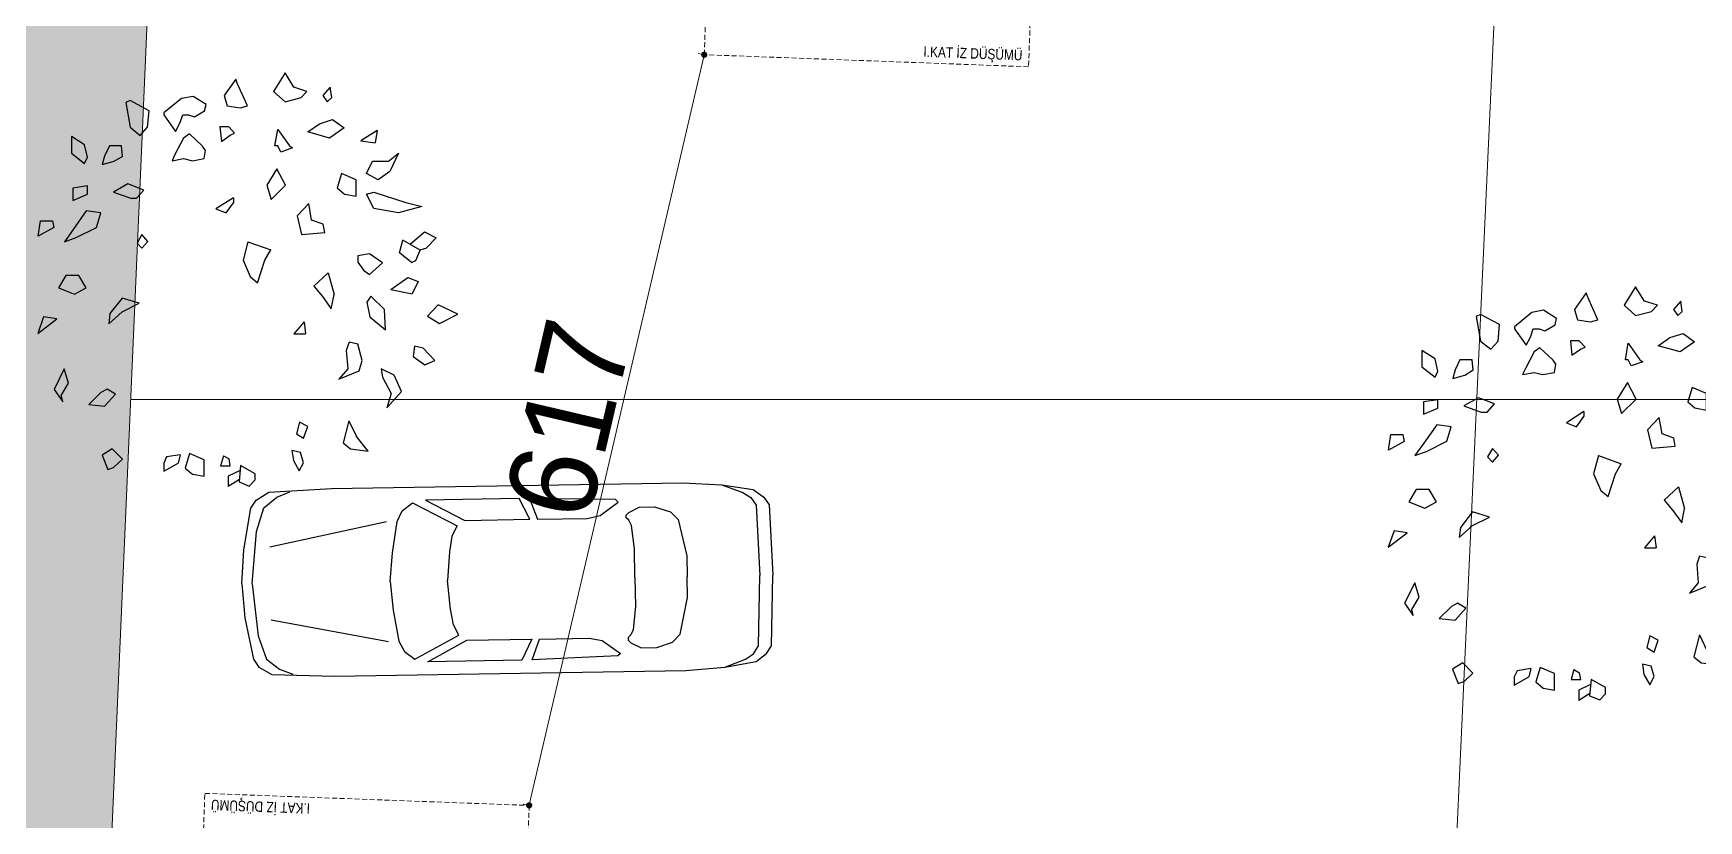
# Model space of a CAD drawing. Header units: centimetres. Extents: x 63871 to 181827, y -95930 to 42199.
# Drawn here: x 155125 to 156459, y 36512 to 37142 of the extents above; entities that cross this region are included whole.
import ezdxf

# ---------------------------------------------------------------- set-up
doc = ezdxf.new("R2010")
doc.units = ezdxf.units.CM
doc.linetypes.add('11-021_500-SatisOfisi_220512$0${ Diamond }', pattern=[12, 4, -2, 2, 2, -2])
for name, color, linetype, lineweight in [('ARA SINIRLAR', 225, 'Continuous', 15), ('ARM_Pen_No__252', 8, 'Continuous', 18), ('İz DÜŞÜMÜ', 7, '11-021_500-SatisOfisi_220512$0${ Diamond }', 18), ('OLUK', 222, 'Continuous', 15)]:
    doc.layers.add(name, color=color, linetype=linetype, lineweight=lineweight)
for name, color, linetype in [('CAY', 94, 'Continuous'), ('Dıış Ölçü', 140, 'Continuous'), ('furn', 7, 'Continuous')]:
    doc.layers.add(name, color=color, linetype=linetype)
doc.styles.add('MtXpl_Arial_Narrow_1', font='')
doc.styles.add('RomanS', font='')
doc.styles.get('MtXpl_Arial_Narrow_1').set_extended_font_data('Arial Narrow')
doc.styles.get('RomanS').set_extended_font_data('Stylus BT')
doc.dimstyles.new('BÖYÜK', dxfattribs={"dimtxt": 70, "dimasz": 5, "dimexe": 5, "dimexo": 5, "dimgap": 2, "dimtad": 3, "dimdec": 0, "dimzin": 0, "dimdsep": 46, "dimtxsty": 'RomanS', "dimblk": 'DOT', "dimcen": 5, "dimadec": 0, "dimazin": 0, "dimtfac": 1, "dimtdec": 0, "dimtix": 1, "dimtofl": 0, "dimtmove": 1, "dimatfit": 0, "dimldrblk": 'DOT', "dimfxl": 10, "dimfxlon": 1, "dimtolj": 1, "dimtzin": 0, "dimarcsym": 0})

# ---------------------------------------------------------------- blocks, each defined once
blk = doc.blocks.new('HRD')
at = {"layer": 'İz DÜŞÜMÜ'}
blk.add_lwpolyline([(153819.6, 36347.5), (154419.6, 36347.5), (154419.6, 35292.5), (154159.6, 35292.5), (154159.6, 35357.5), (153819.6, 35357.5), (153819.6, 36347.5)], dxfattribs=at)
at = {"style": 'MtXpl_Arial_Narrow_1'}
blk.add_text('I.KAT İZ DÜŞÜMÜ', height=8.316, rotation=359.957, dxfattribs=at).set_placement((154335, 35297.4))
blk = doc.blocks.new('02PCAR03')
at = {"color": 0, "linetype": 'ByBlock'}
for p, q in [((-197, 33), (-201, 30)), ((-185, 35), (-197, 33)), ((-193, 32), (-196, 30)), ((-185, 35), (-193, 32)), ((-170, 36), (-185, 35)), ((-35, 36), (-170, 36)), ((-11, 35), (-35, 36)), ((-14, 33), (-19, 35)), ((-9, 29), (-14, 33)), ((-6, 32), (-11, 35)), ((-4, 29), (-6, 32)), ((-203, 27), (-204, 0)), ((-201, 30), (-203, 27)), ((-198, 27), (-199, 0)), ((-196, 30), (-198, 27)), ((-159, 27), (-165, 25)), ((-153, 27), (-159, 27)), ((-149, 25), (-153, 27)), ((-145, 29), (-144, 30)), ((-138, 24), (-145, 29)), ((-144, 30), (-111, 31)), ((-111, 31), (-114, 23)), ((-111, 23), (-107, 31)), ((-107, 31), (-71, 31)), ((-71, 31), (-86, 23)), ((-66, 30), (-83, 21)), ((-62, 27), (-66, 30)), ((-60, 23), (-62, 27)), ((-6, 20), (-9, 29)), ((-1, 13), (-4, 29)), ((-168, 22), (-171, 8)), ((-165, 25), (-168, 22)), ((-151, 11), (-150, 20)), ((-150, 20), (-149, 22)), ((-148, 24), (-149, 25)), ((-149, 22), (-148, 23)), ((-148, 23), (-148, 24)), ((-133, 23), (-138, 24)), ((-114, 23), (-133, 23)), ((-86, 23), (-111, 23)), ((-83, 21), (-81, 17)), ((-58, 11), (-60, 23)), ((-11, 14), (-56, 23)), ((-4, 0), (-6, 20)), ((-81, 17), (-80, 11)), ((0, 0), (-1, 13)), ((-171, 8), (-171, 0)), ((-151, 0), (-151, 11)), ((-80, 11), (-79, 0)), ((-57, 0), (-58, 11)), ((-203, -27), (-204, 0)), ((-198, -27), (-199, 0)), ((-171, -8), (-171, 0)), ((-151, 0), (-151, -11)), ((-80, -11), (-79, 0)), ((-57, 0), (-58, -11)), ((-4, 0), (-6, -20)), ((0, 0), (-1, -13)), ((-168, -22), (-171, -8)), ((-151, -11), (-150, -20)), ((-81, -17), (-80, -11)), ((-58, -11), (-60, -23)), ((-83, -21), (-81, -17)), ((-11, -14), (-56, -23)), ((-1, -13), (-4, -29)), ((-165, -25), (-168, -22)), ((-159, -27), (-165, -25)), ((-149, -25), (-153, -27)), ((-150, -20), (-149, -22)), ((-149, -22), (-148, -23)), ((-148, -24), (-149, -25)), ((-148, -23), (-148, -24)), ((-138, -24), (-145, -29)), ((-133, -23), (-138, -24)), ((-114, -23), (-133, -23)), ((-111, -31), (-114, -23)), ((-86, -23), (-111, -23)), ((-111, -23), (-107, -31)), ((-71, -31), (-86, -23)), ((-66, -30), (-83, -21)), ((-60, -23), (-62, -27)), ((-6, -20), (-9, -29)), ((-201, -30), (-203, -27)), ((-197, -33), (-201, -30)), ((-196, -30), (-198, -27)), ((-193, -32), (-196, -30)), ((-153, -27), (-159, -27)), ((-145, -29), (-144, -30)), ((-144, -30), (-111, -31)), ((-107, -31), (-71, -31)), ((-62, -27), (-66, -30)), ((-9, -29), (-14, -33)), ((-4, -29), (-6, -32)), ((-185, -35), (-197, -33)), ((-185, -35), (-193, -32)), ((-170, -36), (-185, -35)), ((-35, -36), (-170, -36)), ((-11, -35), (-35, -36)), ((-14, -33), (-19, -35)), ((-6, -32), (-11, -35))]:
    blk.add_line(p, q, dxfattribs=at)
blk = doc.blocks.new('_Dot')
at = {"color": 0, "linetype": 'ByBlock', "lineweight": -2}
blk.add_line((-0.5, 0), (-1, 0), dxfattribs=at)
at = {"color": 0, "linetype": 'ByBlock', "const_width": 0.5}
blk.add_lwpolyline([(-0.25, 0, 1), (0.25, 0, 1)], format="xyb", close=True, dxfattribs=at)
blk = doc.blocks.new('*D276')
at = {"layer": 'Defpoints', "color": 0, "transparency": 16777216}
for p in [(-766, 20942.3, 0), (-766, 20942.3), (-906.3, 20341.4)]:
    blk.add_point(p, dxfattribs=at)
at = {"layer": 'Dıış Ölçü', "color": 0, "lineweight": -2, "transparency": 16777216}
for p, q in [((-905.2, 20346.3), (-767.2, 20937.4)), ((-766, 20942.3), (-770.9, 20943.4)), ((-906.3, 20341.4), (-911.2, 20342.5))]:
    blk.add_line(p, q, dxfattribs=at)
at = {"layer": 'Dıış Ölçü', "color": 0, "lineweight": -2, "transparency": 16777216, "xscale": 5, "yscale": 5, "zscale": 5}
for p, rotation in [((-766, 20942.3), 76.86165323745493), ((-906.3, 20341.4), 256.8616532374549)]:
    blk.add_blockref('_Dot', p, dxfattribs=dict(at, rotation=rotation))
at = {"layer": 'Dıış Ölçü', "color": 0, "transparency": 16777216, "insert": (-874.6, 20650.8), "char_height": 70, "attachment_point": 5, "rotation": 76.8617, "style": 'RomanS'}
blk.add_mtext('\\A1;617', dxfattribs=at)
blk = doc.blocks.new('A$C5AA32782')
at = {"layer": 'CAY'}
for p, q in [((452.9, 931.4, 0), (426.3, 893.8, 0)), ((456.2, 922, 0), (452.9, 931.4, 0)), ((479.5, 870.3, 0), (456.2, 922, 0)), ((566, 945.5, 0), (539.4, 903.2, 0)), ((585.9, 912.6, 0), (566, 945.5, 0)), ((211.1, 882.5, 0), (201.2, 877.8, 0)), ((201.2, 877.8, 0), (211.1, 821.4, 0)), ((254.4, 859, 0), (211.1, 882.5, 0)), ((328.5, 887.1, 0), (288.5, 854.2, 0)), ((355.1, 891.8, 0), (328.5, 887.1, 0)), ((385, 873, 0), (355.1, 891.8, 0)), ((426.3, 893.8, 0), (432.9, 870.3, 0)), ((539.4, 903.2, 0), (566, 879.7, 0)), ((566, 879.7, 0), (602.6, 889.1, 0)), ((615.9, 903.2, 0), (585.9, 912.6, 0)), ((602.6, 889.1, 0), (615.9, 903.2, 0)), ((669.1, 912.6, 0), (652.5, 893.8, 0)), ((652.5, 893.8, 0), (662.4, 879.7, 0)), ((662.4, 879.7, 0), (672.4, 889.1, 0)), ((672.4, 889.1, 0), (669.1, 912.6, 0)), ((251, 821.4, 0), (254.4, 859, 0)), ((288.5, 854.2, 0), (288.5, 849.5, 0)), ((288.5, 849.5, 0), (315.2, 811.9, 0)), ((325.1, 830.7, 0), (331.8, 849.5, 0)), ((331.8, 849.5, 0), (345.1, 849.5, 0)), ((345.1, 849.5, 0), (358.4, 844.8, 0)), ((358.4, 844.8, 0), (381.7, 858.9, 0)), ((381.7, 858.9, 0), (385, 873, 0)), ((432.9, 870.3, 0), (462.9, 865.6, 0)), ((462.9, 865.6, 0), (479.5, 870.3, 0)), ((644.5, 829.4, 0), (674.4, 838.7, 0)), ((674.4, 838.7, 0), (701, 820, 0)), ((211.1, 821.4, 0), (234.4, 802.6, 0)), ((234.4, 802.6, 0), (251, 821.4, 0)), ((315.2, 811.9, 0), (325.1, 830.7, 0)), ((347, 805.9, 0), (333.7, 796.5, 0)), ((377, 777.7, 0), (347, 805.9, 0)), ((436.8, 821.9, 0), (416.8, 821.9, 0)), ((416.8, 821.9, 0), (420.1, 789, 0)), ((420.1, 789, 0), (440.1, 803.1, 0)), ((450.1, 807.8, 0), (436.8, 821.9, 0)), ((440.1, 803.1, 0), (450.1, 807.8, 0)), ((542.4, 778.7, 0), (549.1, 816.3, 0)), ((549.1, 816.3, 0), (575.7, 778.7, 0)), ((617.8, 810.6, 0), (644.5, 829.4, 0)), ((667.7, 796.5, 0), (617.8, 810.6, 0)), ((701, 820, 0), (667.7, 796.5, 0)), ((776.2, 813.8, 0), (739, 790.4, 0)), ((776.2, 813.8, 0), (772.2, 785.7, 0)), ((107, 781, 0), (77, 799.8, 0)), ((77, 799.8, 0), (77, 762.2, 0)), ((77, 762.2, 0), (107, 738.7, 0)), ((113.6, 752.8, 0), (107, 781, 0)), ((163.9, 778.9, 0), (152.9, 755.4, 0)), ((191.6, 778.9, 0), (163.9, 778.9, 0)), ((194, 755.2, 0), (191.6, 778.9, 0)), ((333.7, 796.5, 0), (313.8, 759, 0)), ((383.6, 768.3, 0), (377, 777.7, 0)), ((380.3, 749.6, 0), (383.6, 768.3, 0)), ((549.1, 778.7, 0), (542.4, 778.7, 0)), ((555.7, 764.6, 0), (549.1, 778.7, 0)), ((582.4, 774, 0), (555.7, 764.6, 0)), ((575.7, 778.7, 0), (582.4, 774, 0)), ((739, 790.4, 0), (772.2, 785.7, 0)), ((802.2, 743.4, 0), (825.4, 762.2, 0)), ((825.4, 762.2, 0), (805.5, 719.9, 0)), ((107, 738.7, 0), (113.6, 752.8, 0)), ((152.9, 755.4, 0), (147.3, 735.9, 0)), ((147.3, 735.9, 0), (175, 743.7, 0)), ((175, 743.7, 0), (194.4, 755.4, 0)), ((313.8, 759, 0), (307.1, 744.9, 0)), ((307.1, 744.9, 0), (333.7, 749.6, 0)), ((333.7, 749.6, 0), (353.7, 744.9, 0)), ((353.7, 744.9, 0), (380.3, 749.6, 0)), ((547, 726.4, 0), (523.7, 688.8, 0)), ((566.9, 688.8, 0), (547, 726.4, 0)), ((752.3, 715.2, 0), (765.6, 743.4, 0)), ((765.6, 743.4, 0), (802.2, 743.4, 0)), ((113.6, 687.1, 0), (80.3, 682.4, 0)), ((113.6, 668.3, 0), (113.6, 687.1, 0)), ((206.1, 691.9, 0), (172.9, 673.1, 0)), ((242.7, 677.8, 0), (206.1, 691.9, 0)), ((523.7, 688.8, 0), (533.7, 655.9, 0)), ((533.7, 655.9, 0), (566.9, 688.8, 0)), ((695, 715.3, 0), (685, 682.5, 0)), ((728.2, 701.2, 0), (695, 715.3, 0)), ((728.2, 663.7, 0), (728.2, 701.2, 0)), ((778.9, 701.1, 0), (752.3, 715.2, 0)), ((805.5, 719.9, 0), (778.9, 701.1, 0)), ((80.3, 682.4, 0), (80.3, 654.2, 0)), ((80.3, 654.2, 0), (113.6, 668.3, 0)), ((172.9, 673.1, 0), (212.8, 659, 0)), ((212.8, 659, 0), (226.1, 659, 0)), ((226.1, 659, 0), (242.7, 677.8, 0)), ((447.5, 660.3, 0), (407.6, 634.6, 0)), ((430.9, 625.3, 0), (447.5, 648.7, 0)), ((447.5, 660.3, 0), (447.5, 648.7, 0)), ((685, 682.5, 0), (701.6, 668.4, 0)), ((701.6, 668.4, 0), (728.2, 663.7, 0)), ((752.3, 668.3, 0), (768.9, 673, 0)), ((768.9, 635.4, 0), (752.3, 668.3, 0)), ((768.9, 673, 0), (842.1, 649.5, 0)), ((842.1, 649.5, 0), (878.7, 640.1, 0)), ((110.8, 630, 0), (80.9, 587.7, 0)), ((144.1, 625.3, 0), (110.8, 630, 0)), ((134.1, 592.4, 0), (144.1, 625.3, 0)), ((407.6, 634.6, 0), (430.9, 625.3, 0)), ((619.8, 646.7, 0), (593.2, 618.5, 0)), ((593.2, 618.5, 0), (603.2, 576.2, 0)), ((626.5, 609.1, 0), (619.8, 646.7, 0)), ((825.4, 626, 0), (768.9, 635.4, 0)), ((878.7, 640.1, 0), (825.4, 626, 0)), ((0.4, 572.3, 0), (5.9, 607.5, 0)), ((36.4, 591.8, 0), (0.4, 572.3, 0)), ((5.9, 607.5, 0), (33.6, 607.5, 0)), ((33.6, 607.5, 0), (36.4, 591.8, 0)), ((80.9, 587.7, 0), (60.9, 559.5, 0)), ((87.6, 568.9, 0), (134.1, 592.4, 0)), ((238.2, 576, 0), (227.1, 556.4, 0)), ((252.1, 560.3, 0), (238.2, 576, 0)), ((603.2, 576.2, 0), (656.4, 580.9, 0)), ((653.1, 599.7, 0), (626.5, 609.1, 0)), ((656.4, 580.9, 0), (653.1, 599.7, 0)), ((851.7, 554.1, 0), (885, 582.3, 0)), ((885, 582.3, 0), (911.6, 568.2, 0)), ((60.9, 559.5, 0), (87.6, 568.9, 0)), ((227.1, 556.4, 0), (238.2, 544.7, 0)), ((238.2, 544.7, 0), (252.1, 560.3, 0)), ((480.7, 559.5, 0), (469.6, 517.6, 0)), ((480.7, 559.5, 0), (532.8, 541.1, 0)), ((519.5, 517.6, 0), (532.8, 541.1, 0)), ((827.9, 533.9, 0), (835.1, 563.5, 0)), ((855.1, 511.8, 0), (827.9, 533.9, 0)), ((875, 540, 0), (835.1, 563.5, 0)), ((865, 516.5, 0), (875, 540, 0)), ((873.9, 540.7, 0), (888.3, 544.7, 0)), ((911.6, 568.2, 0), (888.3, 544.7, 0)), ((469.6, 517.6, 0), (486.2, 480, 0)), ((502.9, 465.9, 0), (519.5, 517.6, 0)), ((758.9, 532, 0), (732.3, 527.3, 0)), ((732.3, 527.3, 0), (732.3, 513.2, 0)), ((732.3, 513.2, 0), (745.6, 494.4, 0)), ((788.5, 511.1, 0), (758.9, 532, 0)), ((788.5, 511.1, 0), (758.9, 485, 0)), ((855.1, 511.8, 0), (865, 516.5, 0)), ((63.9, 482, 0), (47.2, 453.8, 0)), ((93.8, 482, 0), (63.9, 482, 0)), ((110.4, 453.8, 0), (93.8, 482, 0)), ((486.2, 480, 0), (502.9, 465.9, 0)), ((664, 488.3, 0), (631.4, 457.6, 0)), ((631.4, 457.6, 0), (651.4, 434.1, 0)), ((664, 488.3, 0), (678, 438.8, 0)), ((745.6, 494.4, 0), (758.9, 485, 0)), ((807.7, 450.2, 0), (846.9, 477.9, 0)), ((846.9, 477.9, 0), (870.2, 468.5, 0)), ((870.2, 468.5, 0), (856.9, 440.3, 0)), ((47.2, 453.8, 0), (83.8, 439.7, 0)), ((83.8, 439.7, 0), (110.4, 453.8, 0)), ((192.8, 430.8, 0), (165.1, 395.5, 0)), ((231.6, 419, 0), (192.8, 430.8, 0)), ((651.4, 434.1, 0), (671.4, 405.9, 0)), ((671.4, 405.9, 0), (678, 438.8, 0)), ((762.3, 435, 0), (752.8, 421.6, 0)), ((752.8, 421.6, 0), (759.9, 388.1, 0)), ((793.1, 404.9, 0), (762.3, 435, 0)), ((807.7, 450.2, 0), (856.9, 440.3, 0)), ((13.3, 387.6, 0), (0, 350, 0)), ((0, 350, 0), (43.2, 382.9, 0)), ((43.2, 382.9, 0), (13.3, 387.6, 0)), ((162.3, 372.1, 0), (192.8, 399.5, 0)), ((165.1, 395.5, 0), (162.3, 372.1, 0)), ((192.8, 399.5, 0), (231.6, 419, 0)), ((759.9, 388.1, 0), (795.4, 358, 0)), ((795.4, 358, 0), (793.1, 404.9, 0)), ((915.7, 415.1, 0), (891.6, 389.5, 0)), ((891.6, 389.5, 0), (918.8, 372.4, 0)), ((961, 393.8, 0), (915.7, 415.1, 0)), ((918.8, 372.4, 0), (961, 393.8, 0)), ((609.3, 376.3, 0), (585.9, 348.8, 0)), ((585.9, 348.8, 0), (612.6, 348.8, 0)), ((609.3, 376.3, 0), (612.6, 348.8, 0)), ((712.3, 330, 0), (705.7, 311.2, 0)), ((705.7, 311.2, 0), (709, 268.9, 0)), ((732.3, 325.3, 0), (712.3, 330, 0)), ((742.3, 287.7, 0), (732.3, 325.3, 0)), ((862, 320.6, 0), (858.7, 297.1, 0)), ((882, 315.9, 0), (862, 320.6, 0)), ((908.6, 287.7, 0), (882, 315.9, 0)), ((60.4, 268.9, 0), (37.1, 221.9, 0)), ((70.4, 236, 0), (60.4, 268.9, 0)), ((709, 268.9, 0), (689.1, 245.4, 0)), ((735.6, 264.2, 0), (742.3, 287.7, 0)), ((815.5, 254.8, 0), (785.5, 268.9, 0)), ((785.5, 268.9, 0), (788.8, 250.1, 0)), ((858.7, 297.1, 0), (885.3, 278.3, 0)), ((885.3, 278.3, 0), (908.6, 287.7, 0)), ((53.7, 207.8, 0), (70.4, 236, 0)), ((689.1, 245.4, 0), (735.6, 264.2, 0)), ((788.8, 250.1, 0), (808.8, 212.5, 0)), ((788.8, 250.1, 0), (808.8, 212.5, 0)), ((832.1, 217.2, 0), (815.5, 254.8, 0)), ((37.1, 221.9, 0), (57.1, 193.7, 0)), ((57.1, 193.7, 0), (53.7, 207.8, 0)), ((144.4, 214.7, 0), (116.7, 187.3, 0)), ((158.3, 222.5, 0), (144.4, 214.7, 0)), ((152.8, 183.4, 0), (177.7, 210.8, 0)), ((177.7, 210.8, 0), (158.3, 222.5, 0)), ((798.8, 179.6, 0), (832.1, 217.2, 0)), ((808.8, 212.5, 0), (798.8, 179.6, 0)), ((116.7, 187.3, 0), (152.8, 183.4, 0)), ((598.8, 147.3, 0), (591.7, 120.5, 0)), ((591.7, 120.5, 0), (608.3, 110.5, 0)), ((617.8, 137.2, 0), (598.8, 147.3, 0)), ((608.3, 110.5, 0), (617.8, 137.2, 0)), ((711.9, 149.9, 0), (699, 99.8, 0)), ((711.9, 149.9, 0), (729, 113.9, 0)), ((170.2, 85.7, 0), (146.9, 71.6, 0)), ((193.4, 62.2, 0), (170.2, 85.7, 0)), ((601.4, 77.9, 0), (581.4, 82.6, 0)), ((581.4, 82.6, 0), (584.8, 59.1, 0)), ((608, 54.4, 0), (601.4, 77.9, 0)), ((699, 99.8, 0), (715.7, 85.7, 0)), ((715.7, 85.7, 0), (755.6, 81, 0)), ((755.6, 81, 0), (729, 113.9, 0)), ((146.9, 71.6, 0), (160.2, 38.7, 0)), ((160.2, 38.7, 0), (173.5, 43.4, 0)), ((173.5, 43.4, 0), (193.4, 62.2, 0)), ((294.7, 67.6, 0), (288.1, 53.5, 0)), ((288.1, 53.5, 0), (288.1, 34.7, 0)), ((288.1, 34.7, 0), (321.3, 53.5, 0)), ((325.8, 72.5, 0), (294.7, 67.6, 0)), ((325.8, 72.5, 0), (321.3, 53.5, 0)), ((347.3, 75.1, 0), (337.3, 42.2, 0)), ((337.3, 42.2, 0), (354, 28.1, 0)), ((380.6, 61, 0), (347.3, 75.1, 0)), ((380.6, 23.4, 0), (380.6, 61, 0)), ((424.6, 70.4, 0), (418.1, 47.4, 0)), ((418.1, 47.4, 0), (440.3, 47.4, 0)), ((424.6, 70.4, 0), (437.5, 63.1, 0)), ((440.3, 47.4, 0), (437.5, 63.1, 0)), ((463.9, 47.9, 0), (460.6, 10.4, 0)), ((497.2, 29.2, 0), (463.9, 47.9, 0)), ((584.8, 59.1, 0), (598.1, 35.6, 0)), ((598.1, 35.6, 0), (608, 54.4, 0)), ((354, 28.1, 0), (380.6, 23.4, 0)), ((462.9, 36.2, 0), (435.8, 23.5, 0)), ((435.8, 23.5, 0), (435.8, 0, 0)), ((461.1, 15.9, 0), (435.8, 0, 0)), ((460.6, 10.4, 0), (483.9, 1, 0)), ((483.9, 1, 0), (497.2, 15.1, 0)), ((497.2, 15.1, 0), (497.2, 29.2, 0))]:
    blk.add_line(p, q, dxfattribs=at)
blk = doc.blocks.new('yerleşim planı')
at = {"layer": 'ARM_Pen_No__252'}
h = blk.add_hatch(dxfattribs=at)
h.set_pattern_fill('AR-HBONE', color=256, scale=0.51)
h.set_pattern_definition([(45, (-177987.134, -15156.517), (0, 73.27889), [155.448, -51.816]), (135, (-177950.495, -15119.877), (7e-15, 73.27889), [155.448, -51.816])])
h.paths.add_polyline_path([(-2142.3, 12350.5), (-6158, 12350.5), (-5113.2, 15429.3), (-2007, 15429.3)], flags=16)
h.paths.add_polyline_path([(-2155.4, 12050.8), (-2289.2, 9006.5), (-7230.4, 9111), (-6232.7, 12050.8)], flags=16)
h.paths.add_polyline_path([(-1994, 15726.3), (-2007, 15429.3), (-5113.2, 15429.3), (-2392.4, 23446.1), (-2901.1, 23669.6), (-7833, 9123.7), (-10553.5, 9181.3), (-10718.9, 8734.6), (588.1, 8496), (607.9, 8945.3), (-1738.2, 8994.9), (-1127.8, 22890.2), (-1668.8, 23128), (-1971, 15726.3)])
at = {"layer": 'ARA SINIRLAR'}
for p, q in [((-1127.8, 22890.2), (-1738.2, 8994.9)), ((-63.3, 22497.4), (-682.7, 8972.6)), ((-1225.5, 20666.2), (1121.6, 20666.2))]:
    blk.add_line(p, q, dxfattribs=at)
for p, rotation in [((-156129.2, -8604.8, 0), 357.8731892381679), ((154456.9, 49888.5), 177.873189238168)]:
    blk.add_blockref('HRD', p, dxfattribs=dict(rotation=rotation))
at = {"layer": 'CAY', "xscale": 0.3501001178103892, "yscale": 0.3501001178103892, "zscale": 0.3501001178103892}
for p in [(-1299.9, 20596.7, 0), (-218, 20425.5, 0)]:
    blk.add_blockref('A$C5AA32782', p, dxfattribs=at)
at = {"layer": 'furn', "linetype": 'Continuous', "xscale": 2.086125961570064, "yscale": 2.086125961570064, "zscale": 2.086125961570064, "rotation": 180.9296038315417}
blk.add_blockref('02PCAR03', (-1136.5, 20518.7), dxfattribs=at)
at = {"layer": 'Dıış Ölçü'}
dim = blk.add_aligned_dim(p1=(-906.3, 20341.4), p2=(-766, 20942.3, 0), distance=0, dimstyle='BÖYÜK', dxfattribs=at)
dim.commit()
dim.dimension.update_dxf_attribs({"geometry": '*D276', "text_midpoint": (-874.6, 20650.8)})

msp = doc.modelspace()

# ---------------------------------------------------------------- block references
at = {"layer": 'OLUK'}
msp.add_blockref('yerleşim planı', (156428.8, 16182.6), dxfattribs=at)

doc.saveas('drawing.dxf')
